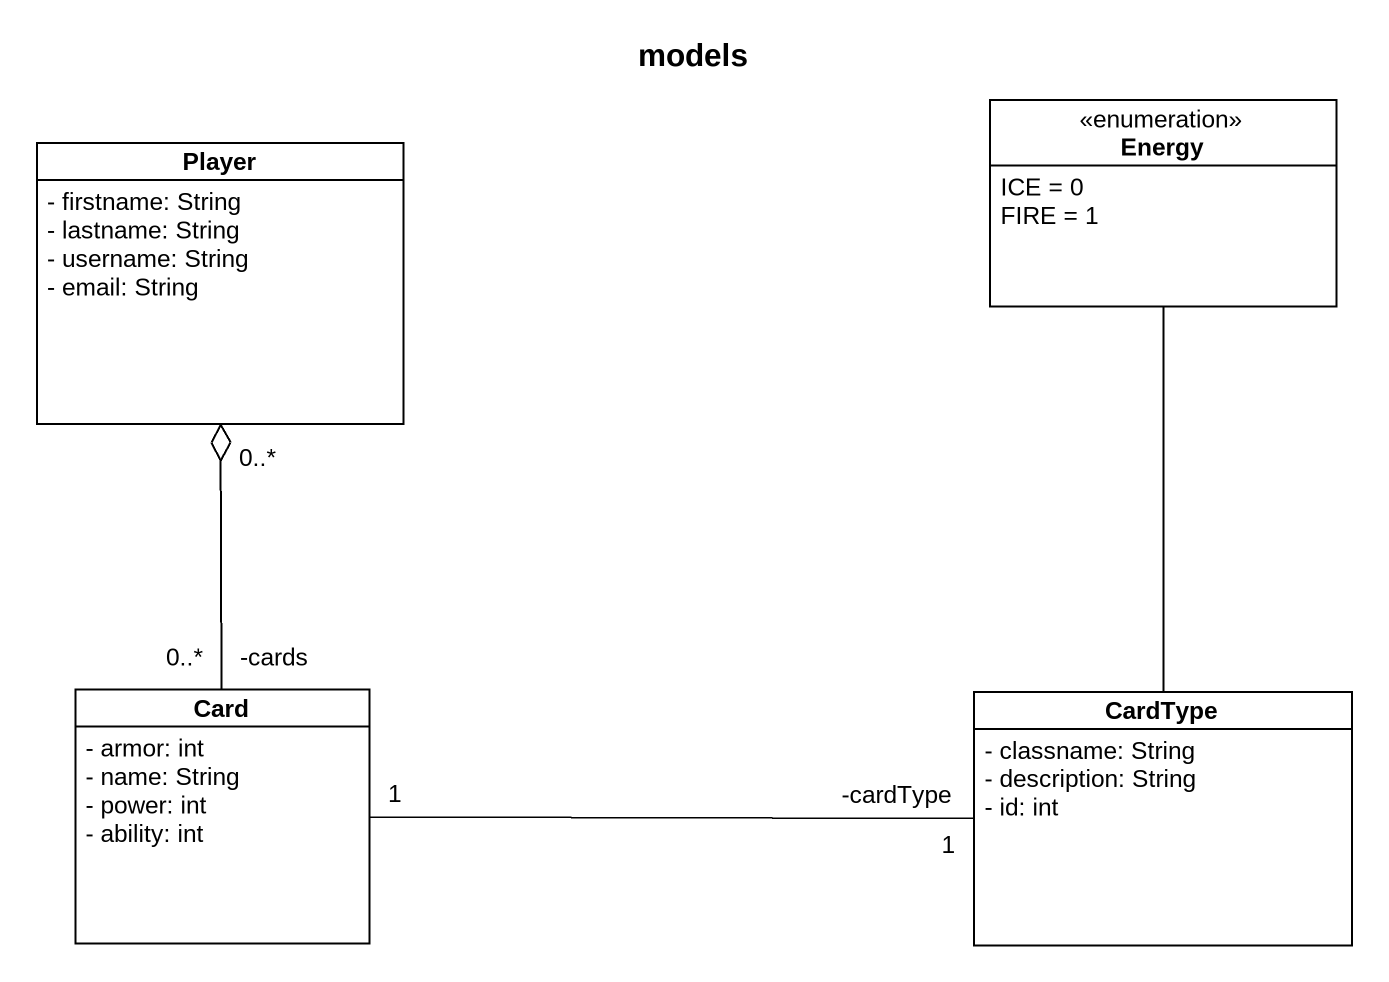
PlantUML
@startuml
title models
hide circle
hide empty members
skinparam classAttributeIconSize 0
enum Energy {
  ICE = 0
  FIRE = 1
}
class Player {
  - firstname: String
  - lastname: String
  - username: String
  - email: String
}
class "Card" as Card_ {
  - armor: int
  - name: String
  - power: int
  - ability: int
}
class CardType {
  - classname: String
  - description: String
  - id: int
}
Energy -- CardType
Card_ "-cards\n0..*" -up-o "0..*" Player
Card_ "1" -right- "-cardType\n1" CardType
@enduml
